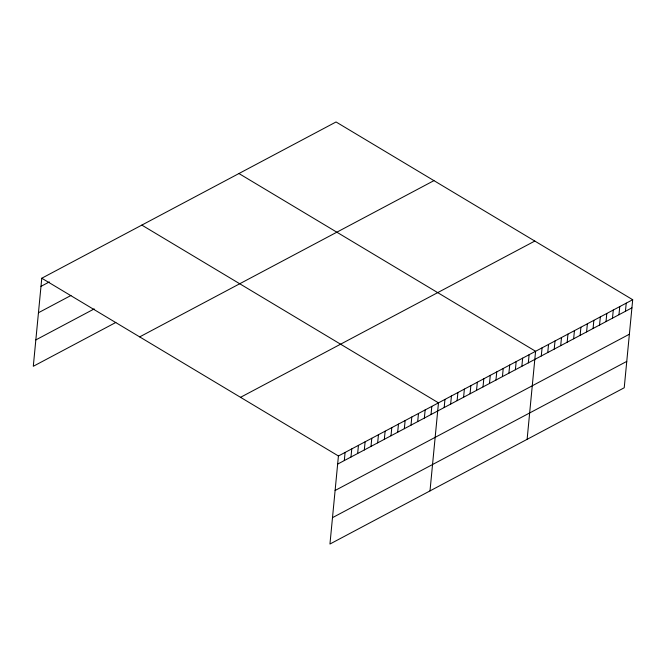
<?xml version="1.0" encoding="UTF-8"?>
<svg xmlns="http://www.w3.org/2000/svg" width="666" height="666" viewBox="0 0 666 666"><rect width="100%" height="100%" fill="white"/><g stroke="black" fill="none" stroke-linecap="round" stroke-linejoin="round"><path stroke-width="1" d="M632.7 299.717L338.428 455.977L329.953 544.03L624.225 387.77L632.7 299.717L336.047 121.97L41.775 278.23L33.3 366.283L115.842 322.452M344.314 460.564L345.096 452.43M350.982 457.026L351.765 448.892M357.659 453.479L358.441 445.346M364.327 449.941L365.11 441.808M370.995 446.395L371.778 438.27M377.664 442.857L378.446 434.723M384.332 439.319L385.123 431.185M391.009 435.772L391.791 427.639M397.677 432.234L398.459 424.1M404.345 428.688L405.128 420.554M411.014 425.149L411.796 417.016M417.69 421.603L418.473 413.469M424.359 418.065L425.141 409.931M431.027 414.518L431.809 406.393M430.003 490.9L438.478 402.847L141.833 225.1M444.172 407.542L444.955 399.409M450.649 404.104L451.431 395.97M457.117 400.666L457.9 392.532M463.594 397.227L464.377 389.094M470.071 393.789L470.854 385.656M476.54 390.351L477.322 382.226M483.017 386.913L483.799 378.788M489.485 383.483L490.276 375.349M495.962 380.045L496.744 371.911M502.439 376.606L503.221 368.473M508.907 373.168L509.698 365.035M515.384 369.73L516.167 361.596M521.861 366.292L522.644 358.158M528.329 362.853L529.112 354.72M527.114 439.335L535.589 351.282L238.944 173.535M541.283 355.977L542.066 347.843M547.752 352.539L548.534 344.405M554.229 349.101L555.011 340.967M560.705 345.662L561.488 337.529M567.174 342.224L567.956 334.091M573.651 338.786L574.433 330.661M580.128 335.356L580.91 327.222M586.596 331.918L587.379 323.784M593.073 328.48L593.856 320.346M599.55 325.041L600.332 316.908M606.018 321.603L606.801 313.47M612.495 318.165L613.278 310.031M618.972 314.727L619.755 306.593M625.441 311.288L626.223 303.155M40.992 286.363L49.334 281.934M38.453 312.737L70.971 295.471M35.839 339.91L94.206 308.916M139.677 336.888L433.949 180.628M240.534 397.319L534.806 241.059M337.645 464.11L631.917 307.85M335.106 490.484L629.378 334.224M332.492 517.657L626.764 361.397M41.775 278.23L338.428 455.977"/></g></svg>
